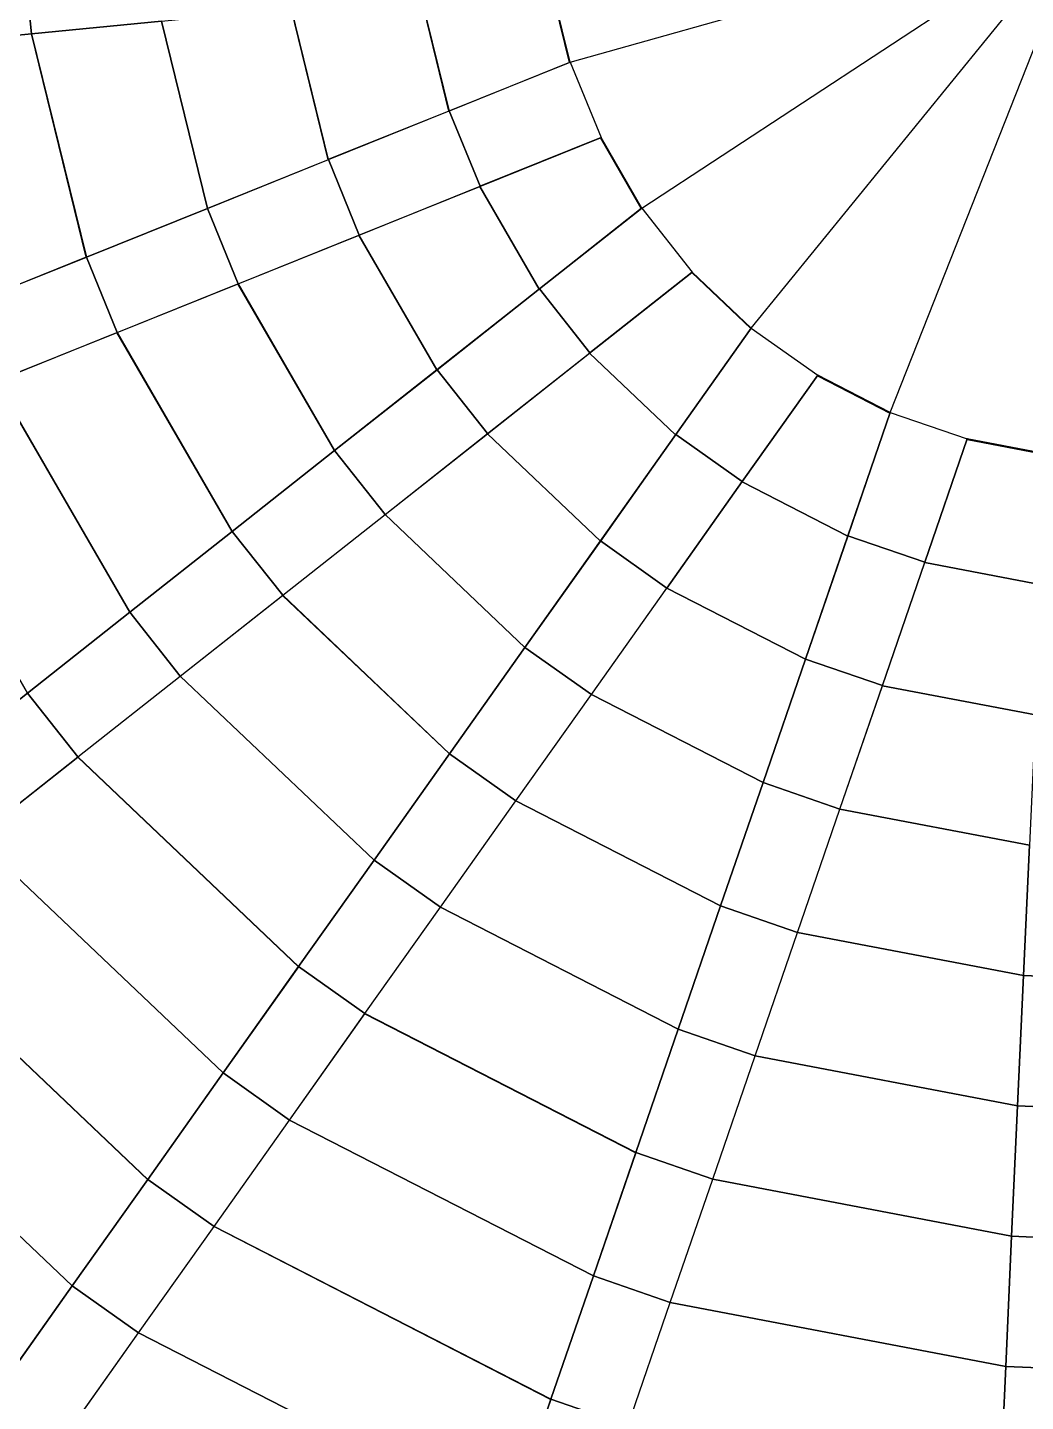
# Model space of a CAD drawing. Header units: millimetres. Extents: x -3890 to 2335, y 8273 to 14518.
# Drawn here: x -1445 to -832, y 10465 to 11309 of the extents above; entities that cross this region are included whole.
import ezdxf

# ---------------------------------------------------------------- set-up
doc = ezdxf.new("R2010")
doc.units = ezdxf.units.MM
for name, color, linetype in [('FRAMES', 2, 'Continuous'), ('JOINTS', 2, 'Continuous'), ('SHELLS', 1, 'Continuous')]:
    doc.layers.add(name, color=color, linetype=linetype)

msp = doc.modelspace()

# ---------------------------------------------------------------- linework, layer by layer
at = {"layer": 'FRAMES'}
for p, q in [((-1111.39, 11287.58, 1912.48), (-794.54, 11376.85, 1912.48)), ((-1111.39, 11287.58, 1792.48), (-794.54, 11376.85, 1792.48)), ((-1067.51, 11197.94, 1912.48), (-794.54, 11376.85, 1912.48)), ((-1067.51, 11197.94, 1792.48), (-794.54, 11376.85, 1792.48)), ((-1000.17, 11124.18, 1912.48), (-794.54, 11376.85, 1912.48)), ((-1000.17, 11124.18, 1792.48), (-794.54, 11376.85, 1792.48)), ((-914.79, 11072.38, 1912.48), (-794.54, 11376.85, 1912.48)), ((-914.79, 11072.38, 1792.48), (-794.54, 11376.85, 1792.48)), ((-1447.33, 11354.8, 1772.46), (-1442.48, 11305.03, 1772.46)), ((-1442.48, 11305.03, 1892.46), (-1447.33, 11354.8, 1892.46)), ((-1111.39, 11287.58, 1792.48), (-1123.39, 11336.14, 1792.48)), ((-1111.39, 11287.58, 1912.48), (-1123.39, 11336.14, 1912.48)), ((-1442.48, 11305.03, 1772.46), (-1362.7, 11312.81, 1778.66)), ((-1442.48, 11305.03, 1892.46), (-1362.7, 11312.81, 1898.66)), ((-1362.7, 11312.81, 1898.66), (-1442.48, 11305.03, 1772.46)), ((-1522.25, 11297.26, 1765.47), (-1442.48, 11305.03, 1772.46)), ((-1522.25, 11297.26, 1885.47), (-1442.48, 11305.03, 1892.46)), ((-1442.48, 11305.03, 1772.46), (-1522.25, 11297.26, 1885.47)), ((-1442.48, 11305.03, 1772.46), (-1442.48, 11305.03, 1892.46)), ((-1442.48, 11305.03, 1892.46), (-1408.77, 11167.88, 1892.46)), ((-1185.74, 11257.66, 1788.68), (-1111.39, 11287.58, 1792.48)), ((-1185.74, 11257.66, 1908.68), (-1111.39, 11287.58, 1912.48)), ((-1185.74, 11257.66, 1908.68), (-1111.39, 11287.58, 1792.48)), ((-1111.39, 11287.58, 1912.48), (-1111.39, 11287.58, 1792.48)), ((-1111.39, 11287.58, 1912.48), (-1092.54, 11241.27, 1912.48)), ((-1111.39, 11287.58, 1792.48), (-1092.54, 11241.27, 1792.48)), ((-1260.08, 11227.73, 1784.06), (-1185.74, 11257.66, 1788.68)), ((-1260.08, 11227.73, 1904.06), (-1185.74, 11257.66, 1908.68)), ((-1260.08, 11227.73, 1784.06), (-1185.74, 11257.66, 1908.68)), ((-1185.74, 11257.66, 1908.68), (-1185.74, 11257.66, 1788.68)), ((-1185.74, 11257.66, 1788.68), (-1166.89, 11211.35, 1788.68)), ((-1166.89, 11211.35, 1908.68), (-1185.74, 11257.66, 1908.68)), ((-1092.54, 11241.27, 1792.48), (-1166.89, 11211.35, 1788.68)), ((-1092.54, 11241.27, 1912.48), (-1166.89, 11211.35, 1908.68)), ((-1166.89, 11211.35, 1908.68), (-1092.54, 11241.27, 1792.48)), ((-1092.54, 11241.27, 1912.48), (-1092.54, 11241.27, 1792.48)), ((-1067.51, 11197.94, 1792.48), (-1092.54, 11241.27, 1792.48)), ((-1067.51, 11197.94, 1912.48), (-1092.54, 11241.27, 1912.48)), ((-1334.43, 11197.81, 1778.66), (-1260.08, 11227.73, 1784.06)), ((-1334.43, 11197.81, 1898.66), (-1260.08, 11227.73, 1904.06)), ((-1334.43, 11197.81, 1898.66), (-1260.08, 11227.73, 1784.06)), ((-1260.08, 11227.73, 1904.06), (-1260.08, 11227.73, 1784.06)), ((-1260.08, 11227.73, 1784.06), (-1241.24, 11181.42, 1784.06)), ((-1241.24, 11181.42, 1904.06), (-1260.08, 11227.73, 1904.06)), ((-1241.24, 11181.42, 1784.06), (-1166.89, 11211.35, 1788.68)), ((-1241.24, 11181.42, 1904.06), (-1166.89, 11211.35, 1908.68)), ((-1241.24, 11181.42, 1784.06), (-1166.89, 11211.35, 1908.68)), ((-1166.89, 11211.35, 1788.68), (-1166.89, 11211.35, 1908.68)), ((-1408.77, 11167.88, 1772.46), (-1334.43, 11197.81, 1778.66)), ((-1408.77, 11167.88, 1892.46), (-1334.43, 11197.81, 1898.66)), ((-1408.77, 11167.88, 1772.46), (-1334.43, 11197.81, 1898.66)), ((-1334.43, 11197.81, 1898.66), (-1334.43, 11197.81, 1778.66)), ((-1334.43, 11197.81, 1778.66), (-1315.59, 11151.49, 1778.66)), ((-1315.59, 11151.49, 1898.66), (-1334.43, 11197.81, 1898.66)), ((-1130.41, 11148.28, 1788.68), (-1067.51, 11197.94, 1792.48)), ((-1130.41, 11148.28, 1908.68), (-1067.51, 11197.94, 1912.48)), ((-1067.51, 11197.94, 1792.48), (-1130.41, 11148.28, 1908.68)), ((-1067.51, 11197.94, 1912.48), (-1067.51, 11197.94, 1792.48)), ((-1067.51, 11197.94, 1912.48), (-1036.53, 11158.7, 1912.48)), ((-1067.51, 11197.94, 1792.48), (-1036.53, 11158.7, 1792.48)), ((-1315.59, 11151.49, 1778.66), (-1241.24, 11181.42, 1784.06)), ((-1315.59, 11151.49, 1898.66), (-1241.24, 11181.42, 1904.06)), ((-1315.59, 11151.49, 1898.66), (-1241.24, 11181.42, 1784.06)), ((-1241.24, 11181.42, 1784.06), (-1241.24, 11181.42, 1904.06)), ((-1483.12, 11137.96, 1765.47), (-1408.77, 11167.88, 1772.46)), ((-1483.12, 11137.96, 1885.47), (-1408.77, 11167.88, 1892.46)), ((-1483.12, 11137.96, 1885.47), (-1408.77, 11167.88, 1772.46)), ((-1408.77, 11167.88, 1892.46), (-1408.77, 11167.88, 1772.46)), ((-1408.77, 11167.88, 1772.46), (-1389.94, 11121.57, 1772.46)), ((-1389.94, 11121.57, 1892.46), (-1408.77, 11167.88, 1892.46)), ((-1036.53, 11158.7, 1792.48), (-1099.43, 11109.04, 1788.68)), ((-1036.53, 11158.7, 1912.48), (-1099.43, 11109.04, 1908.68)), ((-1099.43, 11109.04, 1908.68), (-1036.53, 11158.7, 1792.48)), ((-1036.53, 11158.7, 1912.48), (-1036.53, 11158.7, 1792.48)), ((-1000.17, 11124.18, 1792.48), (-1036.53, 11158.7, 1792.48)), ((-1000.17, 11124.18, 1912.48), (-1036.53, 11158.7, 1912.48)), ((-1389.94, 11121.57, 1772.46), (-1315.59, 11151.49, 1778.66)), ((-1389.94, 11121.57, 1892.46), (-1315.59, 11151.49, 1898.66)), ((-1389.94, 11121.57, 1772.46), (-1315.59, 11151.49, 1898.66)), ((-1315.59, 11151.49, 1778.66), (-1315.59, 11151.49, 1898.66)), ((-1193.31, 11098.62, 1784.06), (-1130.41, 11148.28, 1788.68)), ((-1193.31, 11098.62, 1904.06), (-1130.41, 11148.28, 1908.68)), ((-1130.41, 11148.28, 1908.68), (-1193.31, 11098.62, 1784.06)), ((-1130.41, 11148.28, 1908.68), (-1130.41, 11148.28, 1788.68)), ((-1130.41, 11148.28, 1788.68), (-1099.43, 11109.04, 1788.68)), ((-1099.43, 11109.04, 1908.68), (-1130.41, 11148.28, 1908.68)), ((-1464.3, 11091.64, 1765.47), (-1389.94, 11121.57, 1772.46)), ((-1464.3, 11091.64, 1885.47), (-1389.94, 11121.57, 1892.46)), ((-1464.3, 11091.64, 1885.47), (-1389.94, 11121.57, 1772.46)), ((-1389.94, 11121.57, 1772.46), (-1389.94, 11121.57, 1892.46)), ((-1389.94, 11121.57, 1892.46), (-1319.12, 10999.3, 1892.46)), ((-1046.53, 11058.81, 1788.68), (-1000.17, 11124.18, 1792.48)), ((-1046.53, 11058.81, 1908.68), (-1000.17, 11124.18, 1912.48)), ((-1000.17, 11124.18, 1792.48), (-1046.53, 11058.81, 1908.68)), ((-1000.17, 11124.18, 1912.48), (-1000.17, 11124.18, 1792.48)), ((-1000.17, 11124.18, 1912.48), (-959.39, 11095.26, 1912.48)), ((-1000.17, 11124.18, 1792.48), (-959.39, 11095.26, 1792.48)), ((-1162.33, 11059.38, 1784.06), (-1099.43, 11109.04, 1788.68)), ((-1162.33, 11059.38, 1904.06), (-1099.43, 11109.04, 1908.68)), ((-1162.33, 11059.38, 1784.06), (-1099.43, 11109.04, 1908.68)), ((-1099.43, 11109.04, 1788.68), (-1099.43, 11109.04, 1908.68)), ((-1256.21, 11048.96, 1778.66), (-1193.31, 11098.62, 1784.06)), ((-1256.21, 11048.96, 1898.66), (-1193.31, 11098.62, 1904.06)), ((-1193.31, 11098.62, 1784.06), (-1256.21, 11048.96, 1898.66)), ((-1193.31, 11098.62, 1904.06), (-1193.31, 11098.62, 1784.06)), ((-1193.31, 11098.62, 1784.06), (-1162.33, 11059.38, 1784.06)), ((-1162.33, 11059.38, 1904.06), (-1193.31, 11098.62, 1904.06)), ((-959.39, 11095.26, 1792.48), (-1005.75, 11029.89, 1788.68)), ((-959.39, 11095.26, 1912.48), (-1005.75, 11029.89, 1908.68)), ((-1005.75, 11029.89, 1908.68), (-959.39, 11095.26, 1792.48)), ((-959.39, 11095.26, 1912.48), (-959.39, 11095.26, 1792.48)), ((-914.79, 11072.38, 1792.48), (-959.39, 11095.26, 1792.48)), ((-914.79, 11072.38, 1912.48), (-959.39, 11095.26, 1912.48)), ((-940.85, 10996.59, 1788.68), (-914.79, 11072.38, 1792.48)), ((-940.85, 10996.59, 1908.68), (-914.79, 11072.38, 1912.48)), ((-914.79, 11072.38, 1792.48), (-940.85, 10996.59, 1908.68)), ((-914.79, 11072.38, 1912.48), (-914.79, 11072.38, 1792.48)), ((-914.79, 11072.38, 1792.48), (-867.51, 11056.12, 1792.48)), ((-914.79, 11072.38, 1912.48), (-867.51, 11056.12, 1912.48)), ((-1538.65, 11061.71, 1877.68), (-1444.92, 10899.97, 1877.68)), ((-1225.23, 11009.72, 1778.66), (-1162.33, 11059.38, 1784.06)), ((-1225.23, 11009.72, 1898.66), (-1162.33, 11059.38, 1904.06)), ((-1225.23, 11009.72, 1898.66), (-1162.33, 11059.38, 1784.06)), ((-1162.33, 11059.38, 1784.06), (-1162.33, 11059.38, 1904.06)), ((-1092.9, 10993.44, 1784.06), (-1046.53, 11058.81, 1788.68)), ((-1092.9, 10993.44, 1904.06), (-1046.53, 11058.81, 1908.68)), ((-1046.53, 11058.81, 1908.68), (-1092.9, 10993.44, 1784.06)), ((-1046.53, 11058.81, 1908.68), (-1046.53, 11058.81, 1788.68)), ((-1046.53, 11058.81, 1788.68), (-1005.75, 11029.89, 1788.68)), ((-1005.75, 11029.89, 1908.68), (-1046.53, 11058.81, 1908.68)), ((-867.51, 11056.12, 1792.48), (-893.57, 10980.33, 1788.68)), ((-867.51, 11056.12, 1912.48), (-893.57, 10980.33, 1908.68)), ((-893.57, 10980.33, 1908.68), (-867.51, 11056.12, 1792.48)), ((-867.51, 11056.12, 1912.48), (-867.51, 11056.12, 1792.48)), ((-818.26, 11046.73, 1792.48), (-867.51, 11056.12, 1792.48)), ((-818.26, 11046.73, 1912.48), (-867.51, 11056.12, 1912.48)), ((-1319.12, 10999.3, 1772.46), (-1256.21, 11048.96, 1778.66)), ((-1319.12, 10999.3, 1892.46), (-1256.21, 11048.96, 1898.66)), ((-1256.21, 11048.96, 1898.66), (-1319.12, 10999.3, 1772.46)), ((-1256.21, 11048.96, 1898.66), (-1256.21, 11048.96, 1778.66)), ((-1256.21, 11048.96, 1778.66), (-1225.23, 11009.72, 1778.66)), ((-1225.23, 11009.72, 1898.66), (-1256.21, 11048.96, 1898.66)), ((-1005.75, 11029.89, 1788.68), (-1052.12, 10964.52, 1784.06)), ((-1005.75, 11029.89, 1908.68), (-1052.12, 10964.52, 1904.06)), ((-1052.12, 10964.52, 1784.06), (-1005.75, 11029.89, 1908.68)), ((-1005.75, 11029.89, 1788.68), (-1005.75, 11029.89, 1908.68)), ((-1288.14, 10960.06, 1772.46), (-1225.23, 11009.72, 1778.66)), ((-1288.14, 10960.06, 1892.46), (-1225.23, 11009.72, 1898.66)), ((-1288.14, 10960.06, 1772.46), (-1225.23, 11009.72, 1898.66)), ((-1225.23, 11009.72, 1778.66), (-1225.23, 11009.72, 1898.66)), ((-1382.02, 10949.63, 1765.47), (-1319.12, 10999.3, 1772.46)), ((-1382.02, 10949.63, 1885.47), (-1319.12, 10999.3, 1892.46)), ((-1319.12, 10999.3, 1772.46), (-1382.02, 10949.63, 1885.47)), ((-1319.12, 10999.3, 1892.46), (-1319.12, 10999.3, 1772.46)), ((-1319.12, 10999.3, 1772.46), (-1288.14, 10960.06, 1772.46)), ((-1288.14, 10960.06, 1892.46), (-1319.12, 10999.3, 1892.46)), ((-1139.26, 10928.07, 1778.66), (-1092.9, 10993.44, 1784.06)), ((-1139.26, 10928.07, 1898.66), (-1092.9, 10993.44, 1904.06)), ((-1092.9, 10993.44, 1784.06), (-1139.26, 10928.07, 1898.66)), ((-1092.9, 10993.44, 1904.06), (-1092.9, 10993.44, 1784.06)), ((-1092.9, 10993.44, 1784.06), (-1052.12, 10964.52, 1784.06)), ((-1052.12, 10964.52, 1904.06), (-1092.9, 10993.44, 1904.06)), ((-966.92, 10920.81, 1784.06), (-940.85, 10996.59, 1788.68)), ((-966.92, 10920.81, 1904.06), (-940.85, 10996.59, 1908.68)), ((-940.85, 10996.59, 1908.68), (-966.92, 10920.81, 1784.06)), ((-940.85, 10996.59, 1908.68), (-940.85, 10996.59, 1788.68)), ((-940.85, 10996.59, 1788.68), (-893.57, 10980.33, 1788.68)), ((-893.57, 10980.33, 1908.68), (-940.85, 10996.59, 1908.68)), ((-919.64, 10904.55, 1784.06), (-893.57, 10980.33, 1788.68)), ((-919.64, 10904.55, 1904.06), (-893.57, 10980.33, 1908.68)), ((-919.64, 10904.55, 1784.06), (-893.57, 10980.33, 1908.68)), ((-893.57, 10980.33, 1788.68), (-893.57, 10980.33, 1908.68)), ((-1351.04, 10910.39, 1765.47), (-1288.14, 10960.06, 1772.46)), ((-1351.04, 10910.39, 1885.47), (-1288.14, 10960.06, 1892.46)), ((-1351.04, 10910.39, 1885.47), (-1288.14, 10960.06, 1772.46)), ((-1288.14, 10960.06, 1772.46), (-1288.14, 10960.06, 1892.46)), ((-1288.14, 10960.06, 1892.46), (-1185.62, 10862.69, 1892.46)), ((-1098.48, 10899.15, 1778.66), (-1052.12, 10964.52, 1784.06)), ((-1098.48, 10899.15, 1898.66), (-1052.12, 10964.52, 1904.06)), ((-1098.48, 10899.15, 1898.66), (-1052.12, 10964.52, 1784.06)), ((-1052.12, 10964.52, 1784.06), (-1052.12, 10964.52, 1904.06)), ((-1444.92, 10899.97, 1757.68), (-1382.02, 10949.63, 1765.47)), ((-1444.92, 10899.97, 1877.68), (-1382.02, 10949.63, 1885.47)), ((-1382.02, 10949.63, 1885.47), (-1444.92, 10899.97, 1757.68)), ((-1382.02, 10949.63, 1885.47), (-1382.02, 10949.63, 1765.47)), ((-1382.02, 10949.63, 1765.47), (-1351.04, 10910.39, 1765.47)), ((-1351.04, 10910.39, 1885.47), (-1382.02, 10949.63, 1885.47)), ((-1185.62, 10862.69, 1772.46), (-1139.26, 10928.07, 1778.66)), ((-1185.62, 10862.69, 1892.46), (-1139.26, 10928.07, 1898.66)), ((-1139.26, 10928.07, 1898.66), (-1185.62, 10862.69, 1772.46)), ((-1139.26, 10928.07, 1898.66), (-1139.26, 10928.07, 1778.66)), ((-1139.26, 10928.07, 1778.66), (-1098.48, 10899.15, 1778.66)), ((-1098.48, 10899.15, 1898.66), (-1139.26, 10928.07, 1898.66)), ((-992.98, 10845.02, 1778.66), (-966.92, 10920.81, 1784.06)), ((-992.98, 10845.02, 1898.66), (-966.92, 10920.81, 1904.06)), ((-966.92, 10920.81, 1784.06), (-992.98, 10845.02, 1898.66)), ((-966.92, 10920.81, 1904.06), (-966.92, 10920.81, 1784.06)), ((-966.92, 10920.81, 1784.06), (-919.64, 10904.55, 1784.06)), ((-919.64, 10904.55, 1904.06), (-966.92, 10920.81, 1904.06)), ((-1413.94, 10860.73, 1757.68), (-1351.04, 10910.39, 1765.47)), ((-1413.94, 10860.73, 1877.68), (-1351.04, 10910.39, 1885.47)), ((-1413.94, 10860.73, 1757.68), (-1351.04, 10910.39, 1885.47)), ((-1351.04, 10910.39, 1765.47), (-1351.04, 10910.39, 1885.47)), ((-1507.82, 10850.31, 1749.1), (-1444.92, 10899.97, 1757.68)), ((-1507.82, 10850.31, 1869.1), (-1444.92, 10899.97, 1877.68)), ((-1444.92, 10899.97, 1757.68), (-1507.82, 10850.31, 1869.1)), ((-1444.92, 10899.97, 1877.68), (-1444.92, 10899.97, 1757.68)), ((-1444.92, 10899.97, 1757.68), (-1413.94, 10860.73, 1757.68)), ((-1413.94, 10860.73, 1877.68), (-1444.92, 10899.97, 1877.68)), ((-1144.84, 10833.77, 1772.46), (-1098.48, 10899.15, 1778.66)), ((-1144.84, 10833.77, 1892.46), (-1098.48, 10899.15, 1898.66)), ((-1144.84, 10833.77, 1772.46), (-1098.48, 10899.15, 1898.66)), ((-1098.48, 10899.15, 1778.66), (-1098.48, 10899.15, 1898.66)), ((-945.7, 10828.76, 1778.66), (-919.64, 10904.55, 1784.06)), ((-945.7, 10828.76, 1898.66), (-919.64, 10904.55, 1904.06)), ((-945.7, 10828.76, 1898.66), (-919.64, 10904.55, 1784.06)), ((-919.64, 10904.55, 1784.06), (-919.64, 10904.55, 1904.06)), ((-1476.84, 10811.07, 1749.1), (-1413.94, 10860.73, 1757.68)), ((-1476.84, 10811.07, 1869.1), (-1413.94, 10860.73, 1877.68)), ((-1476.84, 10811.07, 1869.1), (-1413.94, 10860.73, 1757.68)), ((-1413.94, 10860.73, 1757.68), (-1413.94, 10860.73, 1877.68)), ((-1413.94, 10860.73, 1877.68), (-1278.34, 10731.95, 1877.68)), ((-1231.98, 10797.32, 1765.47), (-1185.62, 10862.69, 1772.46)), ((-1231.98, 10797.32, 1885.47), (-1185.62, 10862.69, 1892.46)), ((-1185.62, 10862.69, 1772.46), (-1231.98, 10797.32, 1885.47)), ((-1185.62, 10862.69, 1892.46), (-1185.62, 10862.69, 1772.46)), ((-1185.62, 10862.69, 1772.46), (-1144.84, 10833.77, 1772.46)), ((-1144.84, 10833.77, 1892.46), (-1185.62, 10862.69, 1892.46)), ((-1019.04, 10769.24, 1772.46), (-992.98, 10845.02, 1778.66)), ((-1019.04, 10769.24, 1892.46), (-992.98, 10845.02, 1898.66)), ((-992.98, 10845.02, 1898.66), (-1019.04, 10769.24, 1772.46)), ((-992.98, 10845.02, 1898.66), (-992.98, 10845.02, 1778.66)), ((-992.98, 10845.02, 1778.66), (-945.7, 10828.76, 1778.66)), ((-945.7, 10828.76, 1898.66), (-992.98, 10845.02, 1898.66)), ((-1191.2, 10768.4, 1765.47), (-1144.84, 10833.77, 1772.46)), ((-1191.2, 10768.4, 1885.47), (-1144.84, 10833.77, 1892.46)), ((-1191.2, 10768.4, 1885.47), (-1144.84, 10833.77, 1772.46)), ((-1144.84, 10833.77, 1772.46), (-1144.84, 10833.77, 1892.46)), ((-1144.84, 10833.77, 1892.46), (-1019.04, 10769.24, 1892.46)), ((-971.76, 10752.98, 1772.46), (-945.7, 10828.76, 1778.66)), ((-971.76, 10752.98, 1892.46), (-945.7, 10828.76, 1898.66)), ((-971.76, 10752.98, 1772.46), (-945.7, 10828.76, 1898.66)), ((-945.7, 10828.76, 1778.66), (-945.7, 10828.76, 1898.66)), ((-832.88, 10726.49, 1772.46), (-829.23, 10806.55, 1778.66)), ((-832.88, 10726.49, 1892.46), (-829.23, 10806.55, 1898.66)), ((-829.23, 10806.55, 1898.66), (-832.88, 10726.49, 1772.46)), ((-1278.34, 10731.95, 1757.68), (-1231.98, 10797.32, 1765.47)), ((-1278.34, 10731.95, 1877.68), (-1231.98, 10797.32, 1885.47)), ((-1231.98, 10797.32, 1885.47), (-1278.34, 10731.95, 1757.68)), ((-1231.98, 10797.32, 1885.47), (-1231.98, 10797.32, 1765.47)), ((-1231.98, 10797.32, 1765.47), (-1191.2, 10768.4, 1765.47)), ((-1191.2, 10768.4, 1885.47), (-1231.98, 10797.32, 1885.47)), ((-1237.56, 10703.03, 1757.68), (-1191.2, 10768.4, 1765.47)), ((-1237.56, 10703.03, 1877.68), (-1191.2, 10768.4, 1885.47)), ((-1237.56, 10703.03, 1757.68), (-1191.2, 10768.4, 1885.47)), ((-1191.2, 10768.4, 1765.47), (-1191.2, 10768.4, 1885.47)), ((-1045.11, 10693.45, 1765.47), (-1019.04, 10769.24, 1772.46)), ((-1045.11, 10693.45, 1885.47), (-1019.04, 10769.24, 1892.46)), ((-1019.04, 10769.24, 1772.46), (-1045.11, 10693.45, 1885.47)), ((-1019.04, 10769.24, 1892.46), (-1019.04, 10769.24, 1772.46)), ((-1019.04, 10769.24, 1772.46), (-971.76, 10752.98, 1772.46)), ((-971.76, 10752.98, 1892.46), (-1019.04, 10769.24, 1892.46)), ((-1539.75, 10761.41, 1859.72), (-1371.06, 10601.21, 1859.72)), ((-997.83, 10677.19, 1765.47), (-971.76, 10752.98, 1772.46)), ((-997.83, 10677.19, 1885.47), (-971.76, 10752.98, 1892.46)), ((-997.83, 10677.19, 1885.47), (-971.76, 10752.98, 1772.46)), ((-971.76, 10752.98, 1772.46), (-971.76, 10752.98, 1892.46)), ((-971.76, 10752.98, 1892.46), (-832.88, 10726.49, 1892.46)), ((-1324.7, 10666.58, 1749.1), (-1278.34, 10731.95, 1757.68)), ((-1324.7, 10666.58, 1869.1), (-1278.34, 10731.95, 1877.68)), ((-1278.34, 10731.95, 1757.68), (-1324.7, 10666.58, 1869.1)), ((-1278.34, 10731.95, 1877.68), (-1278.34, 10731.95, 1757.68)), ((-1278.34, 10731.95, 1757.68), (-1237.56, 10703.03, 1757.68)), ((-1237.56, 10703.03, 1877.68), (-1278.34, 10731.95, 1877.68)), ((-836.54, 10646.44, 1765.47), (-832.88, 10726.49, 1772.46)), ((-836.54, 10646.44, 1885.47), (-832.88, 10726.49, 1892.46)), ((-832.88, 10726.49, 1772.46), (-836.54, 10646.44, 1885.47)), ((-832.88, 10726.49, 1892.46), (-832.88, 10726.49, 1772.46)), ((-832.88, 10726.49, 1772.46), (-782.94, 10724.21, 1772.46)), ((-782.94, 10724.21, 1892.46), (-832.88, 10726.49, 1892.46)), ((-1283.92, 10637.66, 1749.1), (-1237.56, 10703.03, 1757.68)), ((-1283.92, 10637.66, 1869.1), (-1237.56, 10703.03, 1877.68)), ((-1283.92, 10637.66, 1869.1), (-1237.56, 10703.03, 1757.68)), ((-1237.56, 10703.03, 1757.68), (-1237.56, 10703.03, 1877.68)), ((-1237.56, 10703.03, 1877.68), (-1071.17, 10617.67, 1877.68)), ((-1071.17, 10617.67, 1757.68), (-1045.11, 10693.45, 1765.47)), ((-1071.17, 10617.67, 1877.68), (-1045.11, 10693.45, 1885.47)), ((-1045.11, 10693.45, 1885.47), (-1071.17, 10617.67, 1757.68)), ((-1045.11, 10693.45, 1885.47), (-1045.11, 10693.45, 1765.47)), ((-1045.11, 10693.45, 1765.47), (-997.83, 10677.19, 1765.47)), ((-997.83, 10677.19, 1885.47), (-1045.11, 10693.45, 1885.47)), ((-1023.89, 10601.41, 1757.68), (-997.83, 10677.19, 1765.47)), ((-1023.89, 10601.41, 1877.68), (-997.83, 10677.19, 1885.47)), ((-1023.89, 10601.41, 1757.68), (-997.83, 10677.19, 1885.47)), ((-997.83, 10677.19, 1765.47), (-997.83, 10677.19, 1885.47)), ((-1371.06, 10601.21, 1739.72), (-1324.7, 10666.58, 1749.1)), ((-1371.06, 10601.21, 1859.72), (-1324.7, 10666.58, 1869.1)), ((-1324.7, 10666.58, 1869.1), (-1371.06, 10601.21, 1739.72)), ((-1324.7, 10666.58, 1869.1), (-1324.7, 10666.58, 1749.1)), ((-1324.7, 10666.58, 1749.1), (-1283.92, 10637.66, 1749.1)), ((-1283.92, 10637.66, 1869.1), (-1324.7, 10666.58, 1869.1)), ((-840.2, 10566.38, 1757.68), (-836.54, 10646.44, 1765.47)), ((-840.2, 10566.38, 1877.68), (-836.54, 10646.44, 1885.47)), ((-836.54, 10646.44, 1885.47), (-840.2, 10566.38, 1757.68)), ((-836.54, 10646.44, 1885.47), (-836.54, 10646.44, 1765.47)), ((-836.54, 10646.44, 1765.47), (-786.6, 10644.16, 1765.47)), ((-786.6, 10644.16, 1885.47), (-836.54, 10646.44, 1885.47)), ((-1330.28, 10572.29, 1739.72), (-1283.92, 10637.66, 1749.1)), ((-1330.28, 10572.29, 1859.72), (-1283.92, 10637.66, 1869.1)), ((-1330.28, 10572.29, 1739.72), (-1283.92, 10637.66, 1869.1)), ((-1283.92, 10637.66, 1749.1), (-1283.92, 10637.66, 1869.1)), ((-1097.24, 10541.88, 1749.1), (-1071.17, 10617.67, 1757.68)), ((-1097.24, 10541.88, 1869.1), (-1071.17, 10617.67, 1877.68)), ((-1071.17, 10617.67, 1757.68), (-1097.24, 10541.88, 1869.1)), ((-1071.17, 10617.67, 1877.68), (-1071.17, 10617.67, 1757.68)), ((-1071.17, 10617.67, 1757.68), (-1023.89, 10601.41, 1757.68)), ((-1023.89, 10601.41, 1877.68), (-1071.17, 10617.67, 1877.68)), ((-1417.42, 10535.84, 1729.53), (-1371.06, 10601.21, 1739.72)), ((-1417.42, 10535.84, 1849.53), (-1371.06, 10601.21, 1859.72)), ((-1371.06, 10601.21, 1739.72), (-1417.42, 10535.84, 1849.53)), ((-1371.06, 10601.21, 1859.72), (-1371.06, 10601.21, 1739.72)), ((-1371.06, 10601.21, 1739.72), (-1330.28, 10572.29, 1739.72)), ((-1330.28, 10572.29, 1859.72), (-1371.06, 10601.21, 1859.72)), ((-1049.96, 10525.62, 1749.1), (-1023.89, 10601.41, 1757.68)), ((-1049.96, 10525.62, 1869.1), (-1023.89, 10601.41, 1877.68)), ((-1049.96, 10525.62, 1869.1), (-1023.89, 10601.41, 1757.68)), ((-1023.89, 10601.41, 1757.68), (-1023.89, 10601.41, 1877.68)), ((-1023.89, 10601.41, 1877.68), (-840.2, 10566.38, 1877.68)), ((-1376.64, 10506.92, 1729.53), (-1330.28, 10572.29, 1739.72)), ((-1376.64, 10506.92, 1849.53), (-1330.28, 10572.29, 1859.72)), ((-1376.64, 10506.92, 1849.53), (-1330.28, 10572.29, 1739.72)), ((-1330.28, 10572.29, 1739.72), (-1330.28, 10572.29, 1859.72)), ((-1330.28, 10572.29, 1859.72), (-1123.3, 10466.1, 1859.72)), ((-843.85, 10486.32, 1749.1), (-840.2, 10566.38, 1757.68)), ((-843.85, 10486.32, 1869.1), (-840.2, 10566.38, 1877.68)), ((-840.2, 10566.38, 1757.68), (-843.85, 10486.32, 1869.1)), ((-840.2, 10566.38, 1877.68), (-840.2, 10566.38, 1757.68)), ((-840.2, 10566.38, 1757.68), (-790.26, 10564.1, 1757.68)), ((-790.26, 10564.1, 1877.68), (-840.2, 10566.38, 1877.68)), ((-1463.78, 10470.46, 1718.54), (-1417.42, 10535.84, 1729.53)), ((-1463.78, 10470.46, 1838.54), (-1417.42, 10535.84, 1849.53)), ((-1417.42, 10535.84, 1849.53), (-1463.78, 10470.46, 1718.54)), ((-1417.42, 10535.84, 1849.53), (-1417.42, 10535.84, 1729.53)), ((-1417.42, 10535.84, 1729.53), (-1376.64, 10506.92, 1729.53)), ((-1376.64, 10506.92, 1849.53), (-1417.42, 10535.84, 1849.53)), ((-1123.3, 10466.1, 1739.72), (-1097.24, 10541.88, 1749.1)), ((-1123.3, 10466.1, 1859.72), (-1097.24, 10541.88, 1869.1)), ((-1097.24, 10541.88, 1869.1), (-1123.3, 10466.1, 1739.72)), ((-1097.24, 10541.88, 1869.1), (-1097.24, 10541.88, 1749.1)), ((-1097.24, 10541.88, 1749.1), (-1049.96, 10525.62, 1749.1)), ((-1049.96, 10525.62, 1869.1), (-1097.24, 10541.88, 1869.1)), ((-1076.02, 10449.84, 1739.72), (-1049.96, 10525.62, 1749.1)), ((-1076.02, 10449.84, 1859.72), (-1049.96, 10525.62, 1869.1)), ((-1076.02, 10449.84, 1739.72), (-1049.96, 10525.62, 1869.1)), ((-1049.96, 10525.62, 1749.1), (-1049.96, 10525.62, 1869.1)), ((-1423, 10441.54, 1718.54), (-1376.64, 10506.92, 1729.53)), ((-1423, 10441.54, 1838.54), (-1376.64, 10506.92, 1849.53)), ((-1423, 10441.54, 1718.54), (-1376.64, 10506.92, 1849.53)), ((-1376.64, 10506.92, 1729.53), (-1376.64, 10506.92, 1849.53)), ((-847.51, 10406.26, 1739.72), (-843.85, 10486.32, 1749.1)), ((-847.51, 10406.26, 1859.72), (-843.85, 10486.32, 1869.1)), ((-843.85, 10486.32, 1869.1), (-847.51, 10406.26, 1739.72)), ((-843.85, 10486.32, 1869.1), (-843.85, 10486.32, 1749.1)), ((-843.85, 10486.32, 1749.1), (-793.91, 10484.04, 1749.1)), ((-793.91, 10484.04, 1869.1), (-843.85, 10486.32, 1869.1)), ((-1149.37, 10390.31, 1729.53), (-1123.3, 10466.1, 1739.72)), ((-1149.37, 10390.31, 1849.53), (-1123.3, 10466.1, 1859.72)), ((-1123.3, 10466.1, 1739.72), (-1149.37, 10390.31, 1849.53)), ((-1123.3, 10466.1, 1859.72), (-1123.3, 10466.1, 1739.72)), ((-1123.3, 10466.1, 1739.72), (-1076.02, 10449.84, 1739.72)), ((-1076.02, 10449.84, 1859.72), (-1123.3, 10466.1, 1859.72))]:
    msp.add_line(p, q, dxfattribs=at)
at = {"layer": 'JOINTS'}
for p in [(-1442.48, 11305.03, 1772.46), (-1442.48, 11305.03, 1892.46), (-1111.39, 11287.58, 1792.48), (-1111.39, 11287.58, 1912.48), (-1185.74, 11257.66, 1788.68), (-1185.74, 11257.66, 1908.68), (-1092.54, 11241.27, 1792.48), (-1092.54, 11241.27, 1912.48), (-1260.08, 11227.73, 1784.06), (-1260.08, 11227.73, 1904.06), (-1166.89, 11211.35, 1788.68), (-1166.89, 11211.35, 1908.68), (-1334.43, 11197.81, 1778.66), (-1334.43, 11197.81, 1898.66), (-1067.51, 11197.94, 1792.48), (-1067.51, 11197.94, 1912.48), (-1241.24, 11181.42, 1784.06), (-1241.24, 11181.42, 1904.06), (-1408.77, 11167.88, 1772.46), (-1408.77, 11167.88, 1892.46), (-1036.53, 11158.7, 1792.48), (-1036.53, 11158.7, 1912.48), (-1315.59, 11151.49, 1778.66), (-1315.59, 11151.49, 1898.66), (-1130.41, 11148.28, 1788.68), (-1130.41, 11148.28, 1908.68), (-1389.94, 11121.57, 1772.46), (-1389.94, 11121.57, 1892.46), (-1000.17, 11124.18, 1792.48), (-1000.17, 11124.18, 1912.48), (-1099.43, 11109.04, 1788.68), (-1099.43, 11109.04, 1908.68), (-1193.31, 11098.62, 1784.06), (-1193.31, 11098.62, 1904.06), (-959.39, 11095.26, 1792.48), (-959.39, 11095.26, 1912.48), (-914.79, 11072.38, 1792.48), (-914.79, 11072.38, 1912.48), (-1162.33, 11059.38, 1784.06), (-1162.33, 11059.38, 1904.06), (-1046.53, 11058.81, 1788.68), (-1046.53, 11058.81, 1908.68), (-867.51, 11056.12, 1792.48), (-867.51, 11056.12, 1912.48), (-1256.21, 11048.96, 1778.66), (-1256.21, 11048.96, 1898.66), (-1005.75, 11029.89, 1788.68), (-1005.75, 11029.89, 1908.68), (-1225.23, 11009.72, 1778.66), (-1225.23, 11009.72, 1898.66), (-1319.12, 10999.3, 1772.46), (-1319.12, 10999.3, 1892.46), (-1092.9, 10993.44, 1784.06), (-1092.9, 10993.44, 1904.06), (-940.85, 10996.59, 1788.68), (-940.85, 10996.59, 1908.68), (-893.57, 10980.33, 1788.68), (-893.57, 10980.33, 1908.68), (-1288.14, 10960.06, 1772.46), (-1288.14, 10960.06, 1892.46), (-1052.12, 10964.52, 1784.06), (-1052.12, 10964.52, 1904.06), (-1382.02, 10949.63, 1765.47), (-1382.02, 10949.63, 1885.47), (-1139.26, 10928.07, 1778.66), (-1139.26, 10928.07, 1898.66), (-966.92, 10920.81, 1784.06), (-966.92, 10920.81, 1904.06), (-1351.04, 10910.39, 1765.47), (-1351.04, 10910.39, 1885.47), (-1444.92, 10899.97, 1757.68), (-1444.92, 10899.97, 1877.68), (-1098.48, 10899.15, 1778.66), (-1098.48, 10899.15, 1898.66), (-919.64, 10904.55, 1784.06), (-919.64, 10904.55, 1904.06), (-1413.94, 10860.73, 1757.68), (-1413.94, 10860.73, 1877.68), (-1185.62, 10862.69, 1772.46), (-1185.62, 10862.69, 1892.46), (-992.98, 10845.02, 1778.66), (-992.98, 10845.02, 1898.66), (-1144.84, 10833.77, 1772.46), (-1144.84, 10833.77, 1892.46), (-945.7, 10828.76, 1778.66), (-945.7, 10828.76, 1898.66), (-1231.98, 10797.32, 1765.47), (-1231.98, 10797.32, 1885.47), (-1191.2, 10768.4, 1765.47), (-1191.2, 10768.4, 1885.47), (-1019.04, 10769.24, 1772.46), (-1019.04, 10769.24, 1892.46), (-971.76, 10752.98, 1772.46), (-971.76, 10752.98, 1892.46), (-1278.34, 10731.95, 1757.68), (-1278.34, 10731.95, 1877.68), (-832.88, 10726.49, 1772.46), (-832.88, 10726.49, 1892.46), (-1237.56, 10703.03, 1757.68), (-1237.56, 10703.03, 1877.68), (-1045.11, 10693.45, 1765.47), (-1045.11, 10693.45, 1885.47), (-997.83, 10677.19, 1765.47), (-997.83, 10677.19, 1885.47), (-1324.7, 10666.58, 1749.1), (-1324.7, 10666.58, 1869.1), (-836.54, 10646.44, 1765.47), (-836.54, 10646.44, 1885.47), (-1283.92, 10637.66, 1749.1), (-1283.92, 10637.66, 1869.1), (-1071.17, 10617.67, 1757.68), (-1071.17, 10617.67, 1877.68), (-1371.06, 10601.21, 1739.72), (-1371.06, 10601.21, 1859.72), (-1023.89, 10601.41, 1757.68), (-1023.89, 10601.41, 1877.68), (-1330.28, 10572.29, 1739.72), (-1330.28, 10572.29, 1859.72), (-840.2, 10566.38, 1757.68), (-840.2, 10566.38, 1877.68), (-1417.42, 10535.84, 1729.53), (-1417.42, 10535.84, 1849.53), (-1097.24, 10541.88, 1749.1), (-1097.24, 10541.88, 1869.1), (-1049.96, 10525.62, 1749.1), (-1049.96, 10525.62, 1869.1), (-1376.64, 10506.92, 1729.53), (-1376.64, 10506.92, 1849.53), (-843.85, 10486.32, 1749.1), (-843.85, 10486.32, 1869.1), (-1123.3, 10466.1, 1739.72), (-1123.3, 10466.1, 1859.72)]:
    msp.add_point(p, dxfattribs=at)
at = {"layer": 'SHELLS'}
for points in [[(-1203.29, 11328.32, 1911.05), (-1123.75, 11336.05, 1917.23), (-1111.81, 11287.47, 1917.23), (-1185.92, 11257.61, 1911.05)], [(-1123.75, 11336.05, 1917.23), (-1111.75, 11287.5, 1917.23), (-1111.75, 11287.5, 1917.23), (-1111.81, 11287.47, 1917.23)], [(-1282.96, 11320.57, 1904.86), (-1203.34, 11328.32, 1911.04), (-1185.96, 11257.6, 1911.04), (-1260.14, 11227.72, 1904.86)], [(-1203.34, 11328.32, 1911.04), (-1203.29, 11328.32, 1911.05), (-1185.92, 11257.61, 1911.05), (-1185.96, 11257.6, 1911.04)], [(-1442.48, 11305.03, 1892.46), (-1362.7, 11312.81, 1898.66), (-1334.44, 11197.8, 1898.66), (-1408.77, 11167.88, 1892.46)], [(-1362.7, 11312.81, 1898.66), (-1362.69, 11312.81, 1898.66), (-1334.43, 11197.81, 1898.66), (-1334.44, 11197.8, 1898.66)], [(-1362.69, 11312.81, 1898.66), (-1282.99, 11320.57, 1904.85), (-1260.17, 11227.71, 1904.85), (-1334.43, 11197.81, 1898.66)], [(-1282.99, 11320.57, 1904.85), (-1282.96, 11320.57, 1904.86), (-1260.14, 11227.72, 1904.86), (-1260.17, 11227.71, 1904.85)], [(-1522.24, 11297.26, 1885.47), (-1442.55, 11305.01, 1893.25), (-1408.87, 11167.86, 1893.25), (-1483.12, 11137.96, 1885.47)], [(-1442.55, 11305.01, 1893.25), (-1408.85, 11167.86, 1893.25), (-1408.85, 11167.86, 1893.25), (-1408.87, 11167.86, 1893.25)], [(-1408.77, 11167.88, 1892.46), (-1442.48, 11305.03, 1892.46), (-1408.77, 11167.88, 1892.46)], [(-1167.05, 11211.25, 1911.05), (-1092.92, 11241.07, 1917.23), (-1067.83, 11197.76, 1917.23), (-1130.54, 11148.22, 1911.05)], [(-1092.92, 11241.07, 1917.23), (-1092.86, 11241.09, 1917.23), (-1092.86, 11241.09, 1917.23), (-1067.83, 11197.76, 1917.23)], [(-1241.3, 11181.39, 1904.86), (-1167.09, 11211.24, 1911.04), (-1130.57, 11148.19, 1911.04), (-1193.34, 11098.61, 1904.86)], [(-1167.09, 11211.24, 1911.04), (-1167.05, 11211.25, 1911.05), (-1130.54, 11148.22, 1911.05), (-1130.57, 11148.19, 1911.04)], [(-1315.59, 11151.49, 1898.66), (-1241.32, 11181.38, 1904.85), (-1193.37, 11098.59, 1904.85), (-1256.2, 11048.97, 1898.66)], [(-1241.32, 11181.38, 1904.85), (-1241.3, 11181.39, 1904.86), (-1193.34, 11098.61, 1904.86), (-1193.37, 11098.59, 1904.85)], [(-1099.56, 11108.91, 1911.05), (-1036.78, 11158.43, 1917.23), (-1000.43, 11123.91, 1917.23), (-1046.66, 11058.67, 1911.05)], [(-1389.94, 11121.57, 1892.46), (-1315.61, 11151.49, 1898.66), (-1256.21, 11048.96, 1898.66), (-1319.12, 10999.3, 1892.46)], [(-1315.61, 11151.49, 1898.66), (-1315.59, 11151.49, 1898.66), (-1256.2, 11048.97, 1898.66), (-1256.21, 11048.96, 1898.66)], [(-1464.3, 11091.64, 1885.47), (-1390.03, 11121.52, 1893.25), (-1319.18, 10999.26, 1893.25), (-1382.01, 10949.64, 1885.47)], [(-1390.03, 11121.52, 1893.25), (-1390.01, 11121.53, 1893.25), (-1390.01, 11121.53, 1893.25), (-1319.18, 10999.26, 1893.25)], [(-1319.12, 10999.3, 1892.46), (-1389.94, 11121.57, 1892.46), (-1319.12, 10999.3, 1892.46)], [(-1162.37, 11059.34, 1904.86), (-1099.56, 11108.91, 1911.05), (-1046.66, 11058.67, 1911.05), (-1092.94, 10993.39, 1904.86)], [(-1005.84, 11029.72, 1911.05), (-959.56, 11094.93, 1917.23), (-914.96, 11072.05, 1917.23), (-940.94, 10996.43, 1911.05)], [(-959.56, 11094.93, 1917.23), (-914.96, 11072.05, 1917.23), (-914.96, 11072.05, 1917.23)], [(-1538.65, 11061.71, 1877.68), (-1464.31, 11091.63, 1885.47), (-1382.02, 10949.63, 1885.47), (-1444.92, 10899.97, 1877.68)], [(-1464.31, 11091.63, 1885.47), (-1464.3, 11091.64, 1885.47), (-1382.01, 10949.64, 1885.47), (-1382.02, 10949.63, 1885.47)], [(-1225.23, 11009.72, 1898.66), (-1162.37, 11059.34, 1904.86), (-1092.94, 10993.39, 1904.86), (-1139.26, 10928.07, 1898.66)], [(-893.61, 10980.15, 1911.05), (-867.58, 11055.75, 1917.23), (-818.33, 11046.36, 1917.23), (-821.95, 10966.49, 1911.05)], [(-867.58, 11055.75, 1917.23), (-818.33, 11046.36, 1917.23), (-818.33, 11046.36, 1917.23)], [(-1052.14, 10964.46, 1904.86), (-1005.84, 11029.72, 1911.05), (-940.94, 10996.43, 1911.05), (-966.94, 10920.75, 1904.86)], [(-1005.84, 11029.72, 1911.05), (-1005.84, 11029.72, 1911.05), (-940.94, 10996.43, 1911.05)], [(-1288.14, 10960.06, 1892.46), (-1225.23, 11009.72, 1898.66), (-1139.26, 10928.07, 1898.66), (-1185.62, 10862.69, 1892.46)], [(-1225.23, 11009.72, 1898.66), (-1225.23, 11009.72, 1898.66), (-1139.26, 10928.07, 1898.66)], [(-919.65, 10904.49, 1904.86), (-893.61, 10980.15, 1911.05), (-821.95, 10966.49, 1911.05), (-825.58, 10886.55, 1904.86)], [(-893.61, 10980.15, 1911.05), (-893.61, 10980.15, 1911.05), (-821.95, 10966.49, 1911.05)], [(-1351.04, 10910.39, 1885.47), (-1288.19, 10960, 1893.25), (-1185.67, 10862.64, 1893.25), (-1231.98, 10797.32, 1885.47)], [(-1288.19, 10960, 1893.25), (-1185.67, 10862.64, 1893.25), (-1185.67, 10862.64, 1893.25)], [(-1185.62, 10862.69, 1892.46), (-1288.14, 10960.06, 1892.46), (-1185.62, 10862.69, 1892.46)], [(-1098.48, 10899.15, 1898.66), (-1052.14, 10964.46, 1904.86), (-966.94, 10920.75, 1904.86), (-992.98, 10845.02, 1898.66)], [(-1413.94, 10860.73, 1877.68), (-1351.04, 10910.39, 1885.47), (-1231.98, 10797.32, 1885.47), (-1278.34, 10731.95, 1877.68)], [(-1144.84, 10833.77, 1892.46), (-1098.48, 10899.15, 1898.66), (-992.98, 10845.02, 1898.66), (-1019.04, 10769.24, 1892.46)], [(-1098.48, 10899.15, 1898.66), (-1098.48, 10899.15, 1898.66), (-992.98, 10845.02, 1898.66)], [(-945.7, 10828.76, 1898.66), (-919.65, 10904.49, 1904.86), (-825.58, 10886.55, 1904.86), (-829.23, 10806.55, 1898.66)], [(-919.65, 10904.49, 1904.86), (-919.65, 10904.49, 1904.86), (-825.58, 10886.55, 1904.86)], [(-1476.84, 10811.07, 1869.1), (-1414, 10860.66, 1878.47), (-1278.4, 10731.88, 1878.47), (-1324.7, 10666.58, 1869.1)], [(-1413.94, 10860.73, 1877.68), (-1413.94, 10860.73, 1877.68), (-1278.34, 10731.95, 1877.68), (-1413.94, 10860.73, 1877.68)], [(-1191.2, 10768.4, 1885.47), (-1144.87, 10833.7, 1893.25), (-1019.08, 10769.17, 1893.25), (-1045.11, 10693.45, 1885.47)], [(-1144.87, 10833.7, 1893.25), (-1019.08, 10769.17, 1893.25), (-1019.08, 10769.17, 1893.25)], [(-1019.04, 10769.24, 1892.46), (-1144.84, 10833.77, 1892.46), (-1019.04, 10769.24, 1892.46)], [(-971.76, 10752.98, 1892.46), (-945.7, 10828.76, 1898.66), (-829.23, 10806.55, 1898.66), (-832.88, 10726.49, 1892.46)], [(-945.7, 10828.76, 1898.66), (-945.7, 10828.76, 1898.66), (-829.23, 10806.55, 1898.66)], [(-1539.75, 10761.41, 1859.72), (-1476.84, 10811.07, 1869.1), (-1324.7, 10666.58, 1869.1), (-1371.06, 10601.21, 1859.72)], [(-1476.84, 10811.07, 1869.1), (-1476.84, 10811.07, 1869.1), (-1324.7, 10666.58, 1869.1)], [(-1237.56, 10703.03, 1877.68), (-1191.2, 10768.4, 1885.47), (-1045.11, 10693.45, 1885.47), (-1071.17, 10617.67, 1877.68)], [(-1191.2, 10768.4, 1885.47), (-1191.2, 10768.4, 1885.47), (-1045.11, 10693.45, 1885.47)], [(-1602.65, 10711.75, 1849.53), (-1539.82, 10761.33, 1860.51), (-1371.14, 10601.13, 1860.51), (-1417.42, 10535.84, 1849.53)], [(-1371.06, 10601.21, 1859.72), (-1539.75, 10761.41, 1859.72), (-1371.06, 10601.21, 1859.72)], [(-997.83, 10677.19, 1885.47), (-971.78, 10752.9, 1893.25), (-832.9, 10726.42, 1893.25), (-836.54, 10646.44, 1885.47)], [(-971.78, 10752.9, 1893.25), (-832.9, 10726.42, 1893.25), (-832.9, 10726.42, 1893.25)], [(-832.88, 10726.49, 1892.46), (-971.76, 10752.98, 1892.46), (-832.88, 10726.49, 1892.46)], [(-1665.55, 10662.08, 1838.54), (-1602.65, 10711.75, 1849.53), (-1417.42, 10535.84, 1849.53), (-1463.78, 10470.46, 1838.54)], [(-1602.65, 10711.75, 1849.53), (-1602.65, 10711.75, 1849.53), (-1417.42, 10535.84, 1849.53)], [(-1283.92, 10637.66, 1869.1), (-1237.6, 10702.95, 1878.47), (-1071.22, 10617.59, 1878.47), (-1097.24, 10541.88, 1869.1)], [(-1237.6, 10702.95, 1878.47), (-1071.22, 10617.59, 1878.47), (-1071.22, 10617.59, 1878.47)], [(-1023.89, 10601.41, 1877.68), (-997.83, 10677.19, 1885.47), (-836.54, 10646.44, 1885.47), (-840.2, 10566.38, 1877.68)], [(-997.83, 10677.19, 1885.47), (-997.83, 10677.19, 1885.47), (-836.54, 10646.44, 1885.47)], [(-1330.28, 10572.29, 1859.72), (-1283.92, 10637.66, 1869.1), (-1097.24, 10541.88, 1869.1), (-1123.3, 10466.1, 1859.72)], [(-1283.92, 10637.66, 1869.1), (-1283.92, 10637.66, 1869.1), (-1097.24, 10541.88, 1869.1)], [(-1049.96, 10525.62, 1869.1), (-1023.91, 10601.32, 1878.47), (-840.21, 10566.29, 1878.47), (-843.85, 10486.32, 1869.1)], [(-1023.91, 10601.32, 1878.47), (-840.21, 10566.29, 1878.47), (-840.21, 10566.29, 1878.47)], [(-1023.89, 10601.41, 1877.68), (-1023.89, 10601.41, 1877.68), (-840.2, 10566.38, 1877.68), (-1023.89, 10601.41, 1877.68)], [(-1376.64, 10506.92, 1849.53), (-1330.33, 10572.19, 1860.51), (-1123.35, 10466, 1860.51), (-1149.37, 10390.31, 1849.53)], [(-1330.33, 10572.19, 1860.51), (-1123.35, 10466, 1860.51), (-1123.35, 10466, 1860.51)], [(-1123.3, 10466.1, 1859.72), (-1330.28, 10572.29, 1859.72), (-1123.3, 10466.1, 1859.72)], [(-1076.02, 10449.84, 1859.72), (-1049.96, 10525.62, 1869.1), (-843.85, 10486.32, 1869.1), (-847.51, 10406.26, 1859.72)], [(-1049.96, 10525.62, 1869.1), (-1049.96, 10525.62, 1869.1), (-843.85, 10486.32, 1869.1)], [(-1423, 10441.54, 1838.54), (-1376.64, 10506.92, 1849.53), (-1149.37, 10390.31, 1849.53), (-1175.43, 10314.53, 1838.54)], [(-1376.64, 10506.92, 1849.53), (-1376.64, 10506.92, 1849.53), (-1149.37, 10390.31, 1849.53)]]:
    msp.add_3dface(points, dxfattribs=at)

doc.saveas('drawing.dxf')
